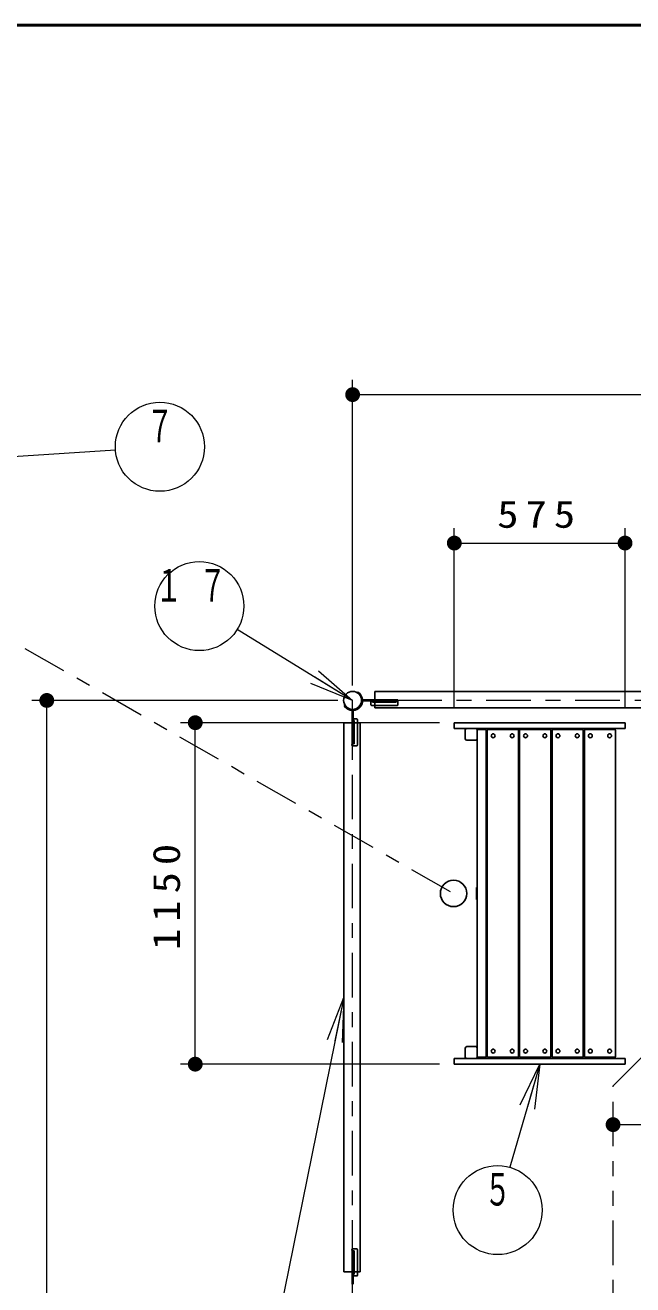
# Model space of a CAD drawing. Units: millimetres on the paper, scale 1:50. Extents: x 35 to 420, y -297 to 267.
# Drawn here: x 81.3 to 122.3, y 182.2 to 267 of the extents above; entities that cross this region are included whole.
import ezdxf
from ezdxf.enums import TextEntityAlignment as Align

# ---------------------------------------------------------------- set-up
doc = ezdxf.new("R2010")
doc.units = ezdxf.units.MM
for name, pattern in [('USER1', [4.5, 2.5, -2]), ('USER2', [6, 3, -1, 1, -1]), ('USER3', [8, 3, -1, 1, -1, 1, -1])]:
    doc.linetypes.add(name, pattern=pattern)
doc.layers.add('1_50', color=20, linetype='Continuous', lineweight=25)
doc.layers.add('NAKAMURA図枠', color=7, linetype='Continuous', lineweight=13)
doc.styles.add('ＭＳ ゴシック', font='')
doc.styles.get('ＭＳ ゴシック').set_extended_font_data('MS Gothic')

# ---------------------------------------------------------------- blocks, each defined once
blk = doc.blocks.new('filled_dot')
at = {"color": 0, "linetype": 'Continuous', "lineweight": -2, "const_width": 1.25}
blk.add_lwpolyline([(-0.625, 0, 1), (0.625, 0, 1)], format="xyb", close=True, dxfattribs=at)

msp = doc.modelspace()

# ---------------------------------------------------------------- linework, layer by layer
at = {"layer": '1_50', "color": 7, "lineweight": 13}
for p, q in [((103.391, 222.515), (103.391, 243.115)), ((103.391, 242.115), (277.391, 242.115)), ((77.409, 237.745), (87.418, 238.405)), ((110.241, 221.015), (110.241, 233.115)), ((121.741, 221.015), (121.741, 233.115)), ((110.241, 232.115), (121.741, 232.115)), ((103.391, 221.515), (95.62, 226.299)), ((101.099, 223.513), (103.391, 221.515)), ((103.391, 221.515), (100.575, 222.662)), ((103.391, 221.515), (100.837, 223.087)), ((102.391, 221.515), (81.791, 221.515)), ((82.791, 75.515), (82.791, 221.515)), ((109.241, 220.015), (91.791, 220.015)), ((92.791, 197.015), (92.791, 220.015)), ((102.791, 201.515), (91.442, 145.603)), ((101.705, 198.674), (102.791, 201.515)), ((102.791, 201.515), (102.195, 198.575)), ((102.791, 201.515), (102.685, 198.475)), ((109.241, 197.015), (91.791, 197.015)), ((115.991, 197.015), (113.99, 190.071)), ((114.68, 194.27), (115.991, 197.015)), ((115.991, 197.015), (115.161, 194.132)), ((115.991, 197.015), (115.641, 193.994)), ((120.933, 192.942), (140.933, 192.942))]:
    msp.add_line(p, q, dxfattribs=at)
at = {"layer": '1_50', "color": 7, "linetype": 'USER2', "lineweight": 13}
msp.add_line((109.984, 208.622), (59.192, 237.645), dxfattribs=at)
at = {"layer": '1_50', "color": 131, "linetype": 'USER2', "lineweight": 13}
for p in [(277.391, 221.515), (103.391, 75.515)]:
    msp.add_line(p, (103.391, 221.515), dxfattribs=at)
at = {"layer": '1_50', "color": 2}
for p, q in [((103.703, 222.034), (103.735, 222.089)), ((104.06, 221.547), (106.315, 221.547)), ((104.06, 221.483), (106.315, 221.483)), ((106.315, 221.547), (106.315, 221.483)), ((102.873, 221.204), (102.817, 221.172)), ((102.873, 221.204), (102.817, 221.172)), ((103.359, 220.846), (103.359, 218.591)), ((103.423, 220.846), (103.423, 218.591)), ((103.359, 218.591), (103.423, 218.591)), ((111.781, 208.915), (111.735, 208.915)), ((111.781, 208.115), (111.735, 208.115)), ((103.359, 182.184), (103.359, 184.439)), ((103.359, 184.439), (103.423, 184.439)), ((103.423, 182.184), (103.423, 184.439))]:
    msp.add_line(p, q, dxfattribs=at)
at = {"layer": '1_50', "color": 1}
for p, q in [((104.736, 221.403), (104.736, 221.483)), ((106.325, 221.523), (106.325, 221.403)), ((106.365, 221.563), (106.405, 221.563)), ((106.445, 221.523), (106.445, 221.243)), ((104.625, 221.443), (104.625, 221.243)), ((104.685, 221.183), (106.385, 221.183)), ((106.325, 221.403), (104.736, 221.403)), ((103.503, 220.17), (103.423, 220.17)), ((103.463, 220.281), (103.663, 220.281)), ((103.503, 218.581), (103.503, 220.17)), ((103.723, 220.221), (103.723, 218.521)), ((110.241, 219.635), (110.241, 220.015)), ((110.241, 220.015), (121.741, 220.015)), ((121.741, 219.635), (121.741, 220.015)), ((110.241, 219.635), (121.741, 219.635)), ((103.343, 218.541), (103.343, 218.501)), ((103.383, 218.581), (103.503, 218.581)), ((103.383, 218.461), (103.663, 218.461)), ((110.241, 197.395), (121.741, 197.395)), ((110.241, 197.395), (110.241, 197.015)), ((110.241, 197.015), (121.741, 197.015)), ((121.741, 197.395), (121.741, 197.015)), ((103.343, 184.489), (103.343, 184.529)), ((103.383, 184.569), (103.663, 184.569)), ((103.383, 184.449), (103.503, 184.449)), ((103.503, 184.449), (103.503, 182.859)), ((103.723, 182.809), (103.723, 184.509)), ((103.503, 182.859), (103.423, 182.859)), ((103.463, 182.749), (103.663, 182.749))]:
    msp.add_line(p, q, dxfattribs=at)
at = {"layer": '1_50', "color": 7}
for p, q in [((104.894, 221.015), (104.894, 222.115)), ((141.889, 222.115), (104.894, 222.115)), ((141.889, 221.015), (104.894, 221.015)), ((102.791, 183.017), (102.791, 220.012)), ((103.891, 220.012), (102.791, 220.012)), ((103.891, 183.017), (103.891, 220.012)), ((103.891, 183.017), (102.791, 183.017))]:
    msp.add_line(p, q, dxfattribs=at)
at = {"layer": '1_50', "color": 70}
for p, q in [((110.981, 219.543), (110.981, 218.927)), ((111.689, 219.635), (111.073, 219.635)), ((111.781, 218.927), (111.781, 219.543)), ((111.073, 218.835), (111.689, 218.835)), ((110.981, 197.487), (110.981, 198.103)), ((111.073, 198.195), (111.689, 198.195)), ((111.781, 198.103), (111.781, 197.487)), ((111.689, 197.395), (111.073, 197.395))]:
    msp.add_line(p, q, dxfattribs=at)
at = {"layer": '1_50', "color": 40}
for p, q in [((111.781, 208.515), (111.781, 219.495)), ((112.321, 219.555), (111.841, 219.555)), ((112.381, 208.515), (112.381, 219.495)), ((111.735, 208.115), (111.735, 208.915)), ((111.781, 208.515), (111.781, 197.535)), ((112.381, 208.515), (112.381, 197.535)), ((112.321, 197.475), (111.841, 197.475))]:
    msp.add_line(p, q, dxfattribs=at)
at = {"layer": '1_50'}
for p, q in [((112.461, 208.515), (112.461, 219.495)), ((114.501, 219.555), (112.521, 219.555)), ((114.561, 208.515), (114.561, 219.495)), ((114.641, 208.515), (114.641, 219.495)), ((116.681, 219.555), (114.701, 219.555)), ((116.741, 208.515), (116.741, 219.495)), ((116.821, 208.515), (116.821, 219.495)), ((118.861, 219.555), (116.881, 219.555)), ((118.921, 208.515), (118.921, 219.495)), ((119.001, 208.515), (119.001, 219.495)), ((121.041, 219.555), (119.061, 219.555)), ((121.101, 208.515), (121.101, 219.495)), ((112.461, 208.515), (112.461, 197.535)), ((114.561, 208.515), (114.561, 197.535)), ((114.641, 208.515), (114.641, 197.535)), ((116.741, 208.515), (116.741, 197.535)), ((116.821, 208.515), (116.821, 197.535)), ((118.921, 208.515), (118.921, 197.535)), ((119.001, 208.515), (119.001, 197.535)), ((121.101, 208.515), (121.101, 197.535)), ((114.501, 197.475), (112.521, 197.475)), ((116.681, 197.475), (114.701, 197.475)), ((118.861, 197.475), (116.881, 197.475)), ((121.041, 197.475), (119.061, 197.475))]:
    msp.add_line(p, q, dxfattribs=at)
at = {"layer": '1_50', "color": 70, "linetype": 'USER3', "lineweight": 13}
for p, q in [((120.933, 195.549), (132.648, 207.265)), ((120.933, 167.48), (120.933, 195.549))]:
    msp.add_line(p, q, dxfattribs=at)
at = {"layer": '1_50', "color": 7, "lineweight": 13}
for centre in [(90.412, 238.602), (93.066, 227.872), (113.16, 187.188)]:
    msp.add_circle(centre, 3, dxfattribs=at)
at = {"layer": '1_50', "color": 7}
for centre, radius in [((103.391, 221.515), 0.605), ((112.861, 219.135), 0.13), ((114.141, 219.135), 0.13), ((115.041, 219.135), 0.13), ((116.341, 219.135), 0.13), ((117.221, 219.135), 0.13), ((118.521, 219.135), 0.13), ((119.401, 219.135), 0.13), ((120.701, 219.135), 0.13), ((110.191, 208.515), 0.891), ((112.861, 197.895), 0.13), ((114.141, 197.895), 0.13), ((115.041, 197.895), 0.13), ((116.341, 197.895), 0.13), ((117.221, 197.895), 0.13), ((118.521, 197.895), 0.13), ((119.401, 197.895), 0.13), ((120.701, 197.895), 0.13)]:
    msp.add_circle(centre, radius, dxfattribs=at)
at = {"layer": '1_50', "color": 2}
for centre, radius, start, end in [((103.391, 221.515), 0.669, 210.85647, 59.14353), ((103.391, 221.515), 0.605, 210.85647, 59.14353), ((103.391, 221.515), 0.669, 210.85647, 329.14353), ((120.909, 219.543), 0.092, 7.49472, 90), ((120.909, 197.487), 0.092, 270, 352.50528)]:
    msp.add_arc(centre, radius, start, end, dxfattribs=at)
at = {"layer": '1_50', "color": 1}
for centre, radius, start, end in [((104.665, 221.443), 0.04, 90, 180), ((106.365, 221.523), 0.04, 90, 180), ((106.405, 221.523), 0.04, 0, 90), ((104.685, 221.243), 0.06, 180, 270), ((106.385, 221.243), 0.06, 270, 0), ((103.463, 220.241), 0.04, 90, 180), ((103.663, 220.221), 0.06, 0, 90), ((103.383, 218.541), 0.04, 90, 180), ((103.383, 218.501), 0.04, 180, 270), ((103.663, 218.521), 0.06, 270, 0), ((103.383, 184.529), 0.04, 90, 180), ((103.383, 184.489), 0.04, 180, 270), ((103.663, 184.509), 0.06, 0, 90), ((103.463, 182.789), 0.04, 180, 270), ((103.663, 182.809), 0.06, 270, 0)]:
    msp.add_arc(centre, radius, start, end, dxfattribs=at)
at = {"layer": '1_50', "color": 70}
for centre, start, end in [((111.073, 219.543), 90, 180), ((111.073, 218.927), 180, 270), ((111.689, 219.543), 0, 90), ((111.689, 218.927), 270, 0), ((111.073, 198.103), 90, 180), ((111.689, 198.103), 0, 90), ((111.073, 197.487), 180, 270), ((111.689, 197.487), 270, 0)]:
    msp.add_arc(centre, 0.092, start, end, dxfattribs=at)
at = {"layer": '1_50', "color": 40}
for centre, start, end in [((111.841, 219.495), 90, 180), ((112.321, 219.495), 0, 90), ((111.841, 197.535), 180, 270), ((112.321, 197.535), 270, 0)]:
    msp.add_arc(centre, 0.06, start, end, dxfattribs=at)
at = {"layer": '1_50'}
for centre, start, end in [((112.521, 219.495), 90, 180), ((114.501, 219.495), 0, 90), ((114.701, 219.495), 90, 180), ((116.681, 219.495), 0, 90), ((116.881, 219.495), 90, 180), ((118.861, 219.495), 0, 90), ((119.061, 219.495), 90, 180), ((121.041, 219.495), 0, 90), ((112.521, 197.535), 180, 270), ((114.501, 197.535), 270, 0), ((114.701, 197.535), 180, 270), ((116.681, 197.535), 270, 0), ((116.881, 197.535), 180, 270), ((118.861, 197.535), 270, 0), ((119.061, 197.535), 180, 270), ((121.041, 197.535), 270, 0)]:
    msp.add_arc(centre, 0.06, start, end, dxfattribs=at)
at = {"layer": '1_50', "color": 2, "linetype": 'USER1', "lineweight": 13}
for centre, start, end in [((120.909, 219.543), 0, 7.49472), ((120.909, 197.487), 352.50528, 0)]:
    msp.add_arc(centre, 0.092, start, end, dxfattribs=at)
at = {"layer": 'NAKAMURA図枠', "lineweight": 50}
msp.add_line((420, 267), (35, 267), dxfattribs=at)

# ---------------------------------------------------------------- block references
at = {"layer": '1_50', "color": 7, "lineweight": 13, "xscale": 0.4, "yscale": 0.4}
for p in [(103.391, 242.115), (110.241, 232.115), (120.933, 192.942)]:
    msp.add_blockref('filled_dot', p, dxfattribs=at)
for p, rotation in [((121.741, 232.115), 180), ((82.791, 221.515), 270), ((92.791, 220.015), 270), ((92.791, 197.015), 90)]:
    msp.add_blockref('filled_dot', p, dxfattribs=dict(at, rotation=rotation))

# ---------------------------------------------------------------- texts
at = {"layer": '1_50', "color": 7, "style": 'ＭＳ ゴシック', "width": 0.6}
for s, p in [('７', (90.412, 241.102)), ('５', (113.16, 189.688))]:
    msp.add_text(s, height=2.199, dxfattribs=at).set_placement(p, align=Align.TOP_CENTER)
at = {"layer": '1_50', "color": 7, "style": 'ＭＳ ゴシック'}
for s, insert, char_height, attachment_point in [('\\T1.33;\\W1.15;575', (115.991, 233.115), 1.833, 8), ('\\T1.64;\\W0.6;１７', (93.066, 230.372), 2.199, 2)]:
    msp.add_mtext(s, dxfattribs=dict(at, insert=insert, char_height=char_height, attachment_point=attachment_point))
at = {"layer": '1_50', "color": 7, "insert": (91.791, 208.515), "char_height": 1.833, "attachment_point": 8, "rotation": 90, "style": 'ＭＳ ゴシック'}
msp.add_mtext('\\T1.33;\\W1.15;1150', dxfattribs=at)

doc.saveas('drawing.dxf')
